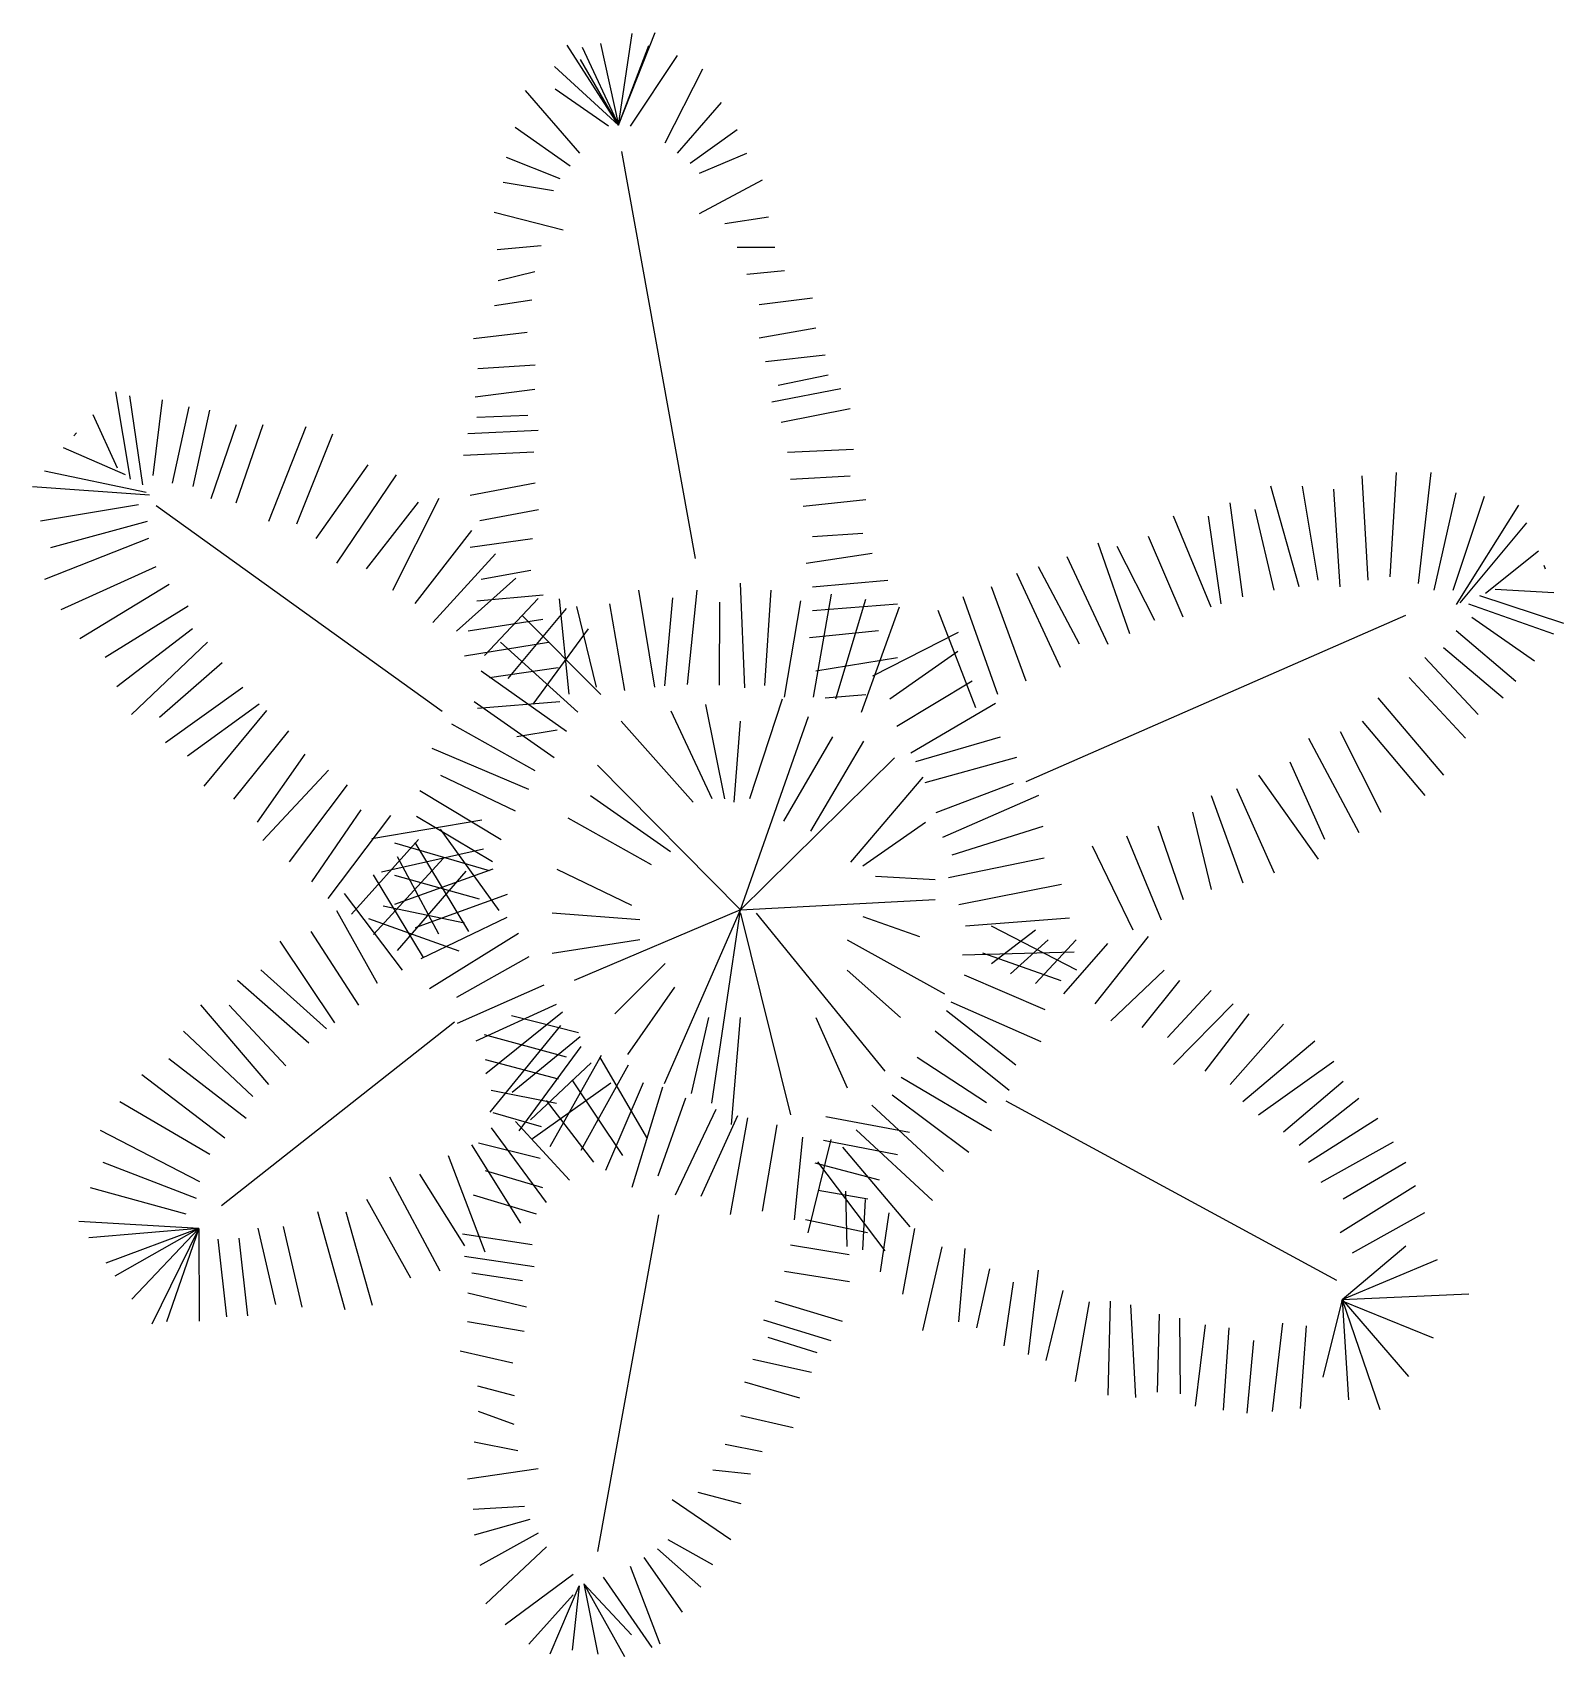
# Model space of a CAD drawing. Extents: x 373.52 to 374.64, y 87.09 to 88.28.
import ezdxf

# ---------------------------------------------------------------- set-up
doc = ezdxf.new("R2010")
doc.units = 0
doc.header["$LTSCALE"] = 0.5
doc.layers.get('0').update_dxf_attribs({"linetype": 'CONTINUOUS'})

msp = doc.modelspace()

# ---------------------------------------------------------------- linework, layer by layer
for p, q in [((373.9332, 88.2689), (373.9462, 88.2091)), ((373.9462, 88.2091), (373.9732, 88.2769)), ((373.9462, 88.2091), (373.9564, 88.2761)), ((373.9462, 88.2091), (373.9088, 88.2677)), ((373.9462, 88.2091), (373.9184, 88.2572)), ((373.9196, 88.2661), (373.9462, 88.2091)), ((373.9462, 88.2091), (373.9685, 88.2674)), ((373.9551, 88.2083), (373.9896, 88.26)), ((373.9462, 88.2091), (373.8994, 88.2521)), ((373.9804, 88.196), (374.008, 88.2502)), ((373.918, 88.1884), (373.8782, 88.2344)), ((373.939, 88.2083), (373.8999, 88.2354)), ((373.9896, 88.1886), (374.0218, 88.2255)), ((373.9108, 88.179), (373.8707, 88.2072)), ((373.9988, 88.1812), (374.0333, 88.2059)), ((373.9036, 88.1696), (373.8643, 88.1853)), ((374.0026, 87.8916), (373.9487, 88.1897)), ((374.0057, 88.1738), (374.0402, 88.1886)), ((373.8988, 88.1608), (373.8617, 88.1669)), ((374.0057, 88.1442), (374.0517, 88.1689)), ((373.9058, 88.1321), (373.8552, 88.145)), ((374.0241, 88.1369), (374.0563, 88.1418)), ((373.8897, 88.1205), (373.8573, 88.1176)), ((374.0333, 88.1196), (374.0609, 88.1196)), ((373.8849, 88.1016), (373.8581, 88.095)), ((374.0402, 88.0999), (374.0678, 88.1024)), ((373.8829, 88.0808), (373.8555, 88.0766)), ((374.0494, 88.0777), (374.0885, 88.0826)), ((373.8793, 88.0571), (373.8402, 88.0525)), ((374.0494, 88.0531), (374.0908, 88.0605)), ((373.8852, 88.0331), (373.8432, 88.0304)), ((374.054, 88.0358), (374.0977, 88.0407)), ((374.0632, 88.0186), (374.1, 88.026)), ((373.5889, 87.9496), (373.578, 88.0136)), ((373.5979, 87.9455), (373.5884, 88.0108)), ((373.6055, 87.9522), (373.6123, 88.0078)), ((373.8849, 88.0153), (373.8413, 88.0096)), ((374.0586, 88.0062), (374.1092, 88.0161)), ((373.5794, 87.9577), (373.5614, 87.9968)), ((373.6196, 87.9467), (373.6318, 88.0026)), ((373.6348, 87.9443), (373.647, 88.0002)), ((373.88, 87.9963), (373.8426, 87.9947)), ((374.0655, 87.9915), (374.1161, 88.0013)), ((373.5493, 87.9836), (373.5473, 87.9813)), ((373.6478, 87.9355), (373.6665, 87.9897)), ((373.6663, 87.9324), (373.6861, 87.9897)), ((373.6901, 87.9189), (373.7175, 87.9881)), ((373.7107, 87.9168), (373.7371, 87.9829)), ((373.8875, 87.9854), (373.836, 87.9829)), ((373.5852, 87.9527), (373.5398, 87.9726)), ((374.0701, 87.9693), (374.1184, 87.9717)), ((373.7248, 87.9061), (373.763, 87.9601)), ((373.8843, 87.9695), (373.8328, 87.9669)), ((373.6002, 87.9398), (373.5257, 87.9554)), ((373.7399, 87.8881), (373.7837, 87.9529)), ((373.8852, 87.9468), (373.8377, 87.9376)), ((374.0724, 87.9496), (374.1161, 87.952)), ((374.4956, 87.8756), (374.491, 87.952)), ((374.5117, 87.8781), (374.5163, 87.9545)), ((374.5324, 87.8732), (374.5416, 87.9545)), ((373.6026, 87.9378), (373.517, 87.9441)), ((373.7811, 87.8682), (373.815, 87.9357)), ((374.0816, 87.9299), (374.1276, 87.9348)), ((374.445, 87.8707), (374.4243, 87.9446)), ((374.4588, 87.8756), (374.4473, 87.9446)), ((374.4749, 87.8707), (374.4703, 87.9422)), ((374.5439, 87.8682), (374.56, 87.9397)), ((374.5577, 87.8682), (374.5807, 87.9372)), ((373.5946, 87.9308), (373.5229, 87.9188)), ((373.8171, 87.7794), (373.6076, 87.9301)), ((373.7616, 87.884), (373.7998, 87.9328)), ((373.8876, 87.9271), (373.8446, 87.9191)), ((374.4036, 87.8633), (374.3944, 87.9323)), ((374.4266, 87.8682), (374.4128, 87.9274)), ((374.5602, 87.8579), (374.6058, 87.9305)), ((373.601, 87.9186), (373.5303, 87.8994)), ((373.7973, 87.8586), (373.8389, 87.9119)), ((374.3806, 87.8559), (374.353, 87.9225)), ((374.3783, 87.9225), (374.3875, 87.8584)), ((374.563, 87.859), (374.6117, 87.9176)), ((373.6021, 87.9061), (373.5259, 87.8762)), ((373.8834, 87.9058), (373.8376, 87.8996)), ((374.0885, 87.9077), (374.1253, 87.9101)), ((374.3208, 87.8362), (374.2978, 87.9027)), ((374.3392, 87.8461), (374.3116, 87.9003)), ((374.3599, 87.8486), (374.3346, 87.9077)), ((373.8103, 87.8447), (373.8561, 87.895)), ((374.0839, 87.888), (374.1322, 87.8954)), ((374.2748, 87.8929), (374.3047, 87.8288)), ((374.5814, 87.8662), (374.6203, 87.8971)), ((373.6074, 87.8855), (373.5378, 87.8538)), ((373.8276, 87.8382), (373.8712, 87.877)), ((373.882, 87.8826), (373.8457, 87.8762)), ((374.0885, 87.8707), (374.1437, 87.8756)), ((374.2702, 87.8116), (374.238, 87.8806)), ((374.284, 87.8288), (374.2541, 87.8855)), ((374.6255, 87.8836), (374.6245, 87.8864)), ((373.6171, 87.8725), (373.5517, 87.8326)), ((373.8912, 87.8646), (373.8425, 87.8602)), ((373.9728, 87.7973), (373.9613, 87.8684)), ((373.9968, 87.7992), (374.0039, 87.8684)), ((374.0389, 87.7968), (374.0358, 87.8735)), ((374.0534, 87.7984), (374.0582, 87.8682)), ((374.0892, 87.7899), (374.1024, 87.8653)), ((374.2449, 87.8017), (374.2196, 87.8707)), ((374.577, 87.8645), (374.6386, 87.8442)), ((374.5886, 87.8691), (374.6315, 87.8667)), ((373.6311, 87.8565), (373.5702, 87.819)), ((373.8482, 87.8205), (373.8875, 87.8621)), ((373.8655, 87.8036), (373.9081, 87.8548)), ((373.9101, 87.792), (373.903, 87.862)), ((373.9302, 87.7973), (373.9159, 87.8564)), ((373.9509, 87.7949), (373.94, 87.8583)), ((373.9859, 87.8626), (373.98, 87.7981)), ((374.0204, 87.7986), (374.0206, 87.8594)), ((374.0679, 87.7899), (374.08, 87.8604)), ((374.0885, 87.8535), (374.1506, 87.8584)), ((374.1054, 87.7886), (374.1276, 87.8618)), ((374.1244, 87.779), (374.1522, 87.856)), ((374.2081, 87.782), (374.1805, 87.8535)), ((374.2242, 87.7919), (374.1989, 87.8633)), ((374.5691, 87.8584), (374.6313, 87.8362)), ((373.6343, 87.8399), (373.5788, 87.7975)), ((373.8909, 87.8467), (373.8361, 87.8383)), ((373.9333, 87.7918), (373.8756, 87.85)), ((373.8839, 87.7848), (373.9243, 87.84)), ((374.245, 87.7281), (374.5232, 87.8499)), ((374.5715, 87.8486), (374.6174, 87.8165)), ((373.6451, 87.8301), (373.5895, 87.7771)), ((373.895, 87.83), (373.8336, 87.8199)), ((373.9164, 87.7788), (373.8598, 87.8302)), ((374.0862, 87.8337), (374.1368, 87.8387)), ((374.1327, 87.8056), (374.1954, 87.8376)), ((374.56, 87.8387), (374.6037, 87.8017)), ((374.0908, 87.8091), (374.1506, 87.819)), ((374.145, 87.7888), (374.1949, 87.8236)), ((374.5369, 87.819), (374.5761, 87.7771)), ((374.5508, 87.8264), (374.5945, 87.7894)), ((373.656, 87.815), (373.6101, 87.7751)), ((373.9083, 87.7647), (373.8458, 87.809)), ((373.902, 87.8114), (373.8517, 87.804)), ((374.5255, 87.8042), (374.5669, 87.7598)), ((373.6711, 87.7969), (373.6144, 87.7565)), ((374.1503, 87.7686), (374.2054, 87.8018)), ((373.6306, 87.7469), (373.683, 87.785)), ((373.6884, 87.7801), (373.6425, 87.7246)), ((373.8992, 87.7455), (373.8406, 87.7866)), ((373.9034, 87.7864), (373.843, 87.7816)), ((374.0241, 87.7155), (374.0103, 87.7845)), ((374.0425, 87.7157), (374.0665, 87.7886)), ((374.0977, 87.7894), (374.1276, 87.7919)), ((374.1604, 87.7491), (374.2226, 87.7856)), ((374.5025, 87.7894), (374.5508, 87.7327)), ((373.8853, 87.736), (373.8243, 87.7702)), ((374.0011, 87.713), (373.9482, 87.7722)), ((374.0149, 87.7155), (373.985, 87.7796)), ((374.031, 87.713), (374.0356, 87.7722)), ((374.0356, 87.6342), (374.0856, 87.7758)), ((374.491, 87.7722), (374.5369, 87.7179)), ((373.7046, 87.7652), (373.6642, 87.7152)), ((373.9014, 87.7656), (373.8718, 87.7608)), ((374.0674, 87.699), (374.1033, 87.7609)), ((374.0873, 87.6916), (374.126, 87.7576)), ((374.226, 87.7605), (374.1638, 87.7426)), ((374.4519, 87.7598), (374.4887, 87.6908)), ((374.4749, 87.7647), (374.5048, 87.7056)), ((373.7165, 87.7481), (373.6815, 87.6983)), ((373.8805, 87.7222), (373.8098, 87.7523)), ((374.0356, 87.6342), (374.1484, 87.7455)), ((374.1709, 87.7274), (374.238, 87.7459)), ((373.7338, 87.7365), (373.6858, 87.685)), ((373.8709, 87.7063), (373.8161, 87.7326)), ((374.0356, 87.6342), (373.931, 87.74)), ((374.4151, 87.7327), (374.4588, 87.6711)), ((374.4381, 87.7426), (374.4634, 87.6859)), ((373.7052, 87.6693), (373.7478, 87.7257)), ((373.8603, 87.6853), (373.8008, 87.7213)), ((374.1164, 87.669), (374.1694, 87.7314)), ((374.1789, 87.7053), (374.2356, 87.727)), ((374.399, 87.7229), (374.4266, 87.6613)), ((373.9843, 87.6765), (373.9257, 87.7176)), ((374.1839, 87.6874), (374.2543, 87.718)), ((374.3806, 87.7179), (374.4036, 87.6539)), ((373.7575, 87.7074), (373.7215, 87.6545)), ((373.7792, 87.7033), (373.7333, 87.6425)), ((373.8463, 87.6999), (373.7656, 87.686)), ((373.7984, 87.7026), (373.8541, 87.6696)), ((373.9704, 87.667), (373.9094, 87.7013)), ((374.1253, 87.6662), (374.1713, 87.6982)), ((374.3668, 87.7056), (374.3806, 87.649)), ((373.7998, 87.6856), (373.7506, 87.6309)), ((373.859, 87.6337), (373.8158, 87.6932)), ((374.1907, 87.6744), (374.2575, 87.6953)), ((374.3185, 87.6884), (374.3438, 87.6268)), ((374.3415, 87.6957), (374.3599, 87.6416)), ((373.8473, 87.6786), (373.7727, 87.6617)), ((373.8517, 87.6627), (373.7825, 87.6829)), ((373.8367, 87.6182), (373.7974, 87.6834)), ((374.2932, 87.681), (374.3231, 87.6194)), ((373.8182, 87.6719), (373.7669, 87.6161)), ((373.8542, 87.6639), (373.7821, 87.6381)), ((373.8344, 87.6623), (373.7842, 87.6044)), ((373.8147, 87.6163), (373.7843, 87.6728)), ((373.956, 87.6373), (373.9013, 87.6636)), ((374.188, 87.6578), (374.2582, 87.6721)), ((373.7666, 87.6597), (373.8032, 87.5992)), ((373.8445, 87.6419), (373.7825, 87.6592)), ((374.1345, 87.6588), (374.1782, 87.6563)), ((374.1957, 87.6379), (374.2708, 87.653)), ((373.7881, 87.5899), (373.7456, 87.6461)), ((373.8647, 87.6454), (373.7974, 87.621)), ((374.0356, 87.6342), (374.1782, 87.6416)), ((373.7697, 87.5801), (373.74, 87.6333)), ((373.8296, 87.6038), (373.7634, 87.6275)), ((373.8334, 87.6242), (373.7739, 87.6367)), ((373.8644, 87.6285), (373.8014, 87.5982)), ((373.962, 87.6268), (373.8977, 87.6317)), ((374.0356, 87.6342), (373.9138, 87.5824)), ((373.9799, 87.5069), (374.0356, 87.6342)), ((374.0146, 87.4925), (374.0356, 87.6342)), ((374.0356, 87.6317), (374.0724, 87.4838)), ((374.0471, 87.6317), (374.1414, 87.5159)), ((374.1253, 87.6292), (374.1667, 87.6145)), ((374.2004, 87.6223), (374.2767, 87.6283)), ((373.7561, 87.5643), (373.7211, 87.6183)), ((373.873, 87.6167), (373.8078, 87.5761)), ((374.2193, 87.6223), (374.2819, 87.5901)), ((374.2196, 87.5947), (374.2518, 87.6194)), ((374.2955, 87.5652), (374.3346, 87.6145)), ((373.7384, 87.5512), (373.6985, 87.6112)), ((373.962, 87.612), (373.8977, 87.6022)), ((374.1138, 87.612), (374.1851, 87.5726)), ((374.1983, 87.6012), (374.2802, 87.6032)), ((374.2129, 87.6025), (374.2703, 87.5824)), ((374.2334, 87.5873), (374.261, 87.612)), ((374.2518, 87.58), (374.2817, 87.612)), ((374.2725, 87.5726), (374.3047, 87.6095)), ((373.6844, 87.5902), (373.7325, 87.5469)), ((373.8805, 87.5997), (373.8276, 87.5699)), ((373.9804, 87.5947), (373.9436, 87.5578)), ((374.1138, 87.5898), (374.1529, 87.5553)), ((374.307, 87.5528), (374.3461, 87.5898)), ((373.7195, 87.5363), (373.6673, 87.5823)), ((373.8917, 87.579), (373.828, 87.5509)), ((374.1996, 87.5864), (374.2587, 87.5611)), ((374.33, 87.5479), (374.3576, 87.5824)), ((373.9873, 87.5775), (373.9528, 87.5282)), ((374.1897, 87.5667), (374.2557, 87.5377)), ((374.3484, 87.5405), (374.3806, 87.575)), ((373.6902, 87.506), (373.6404, 87.5644)), ((373.7026, 87.5199), (373.6611, 87.5643)), ((373.842, 87.5382), (373.9009, 87.5649)), ((373.9052, 87.559), (373.849, 87.5139)), ((373.9171, 87.5439), (373.8679, 87.5565)), ((373.9999, 87.4994), (374.0126, 87.5553)), ((374.029, 87.4769), (374.0356, 87.5553)), ((374.0908, 87.5553), (374.1138, 87.5036)), ((374.2374, 87.5202), (374.1865, 87.5602)), ((374.353, 87.5208), (374.3967, 87.5652)), ((374.376, 87.5159), (374.4082, 87.5578)), ((373.6785, 87.4973), (373.6276, 87.5453)), ((373.8261, 87.5518), (373.6555, 87.4171)), ((373.9083, 87.5262), (373.8482, 87.5426)), ((373.9039, 87.5493), (373.8521, 87.4859)), ((374.1782, 87.5455), (374.2326, 87.502)), ((374.3944, 87.506), (374.4335, 87.5504)), ((373.9181, 87.5411), (373.8684, 87.5003)), ((373.9186, 87.5339), (373.8734, 87.4722)), ((374.4036, 87.4937), (374.4565, 87.5381)), ((373.6736, 87.4812), (373.6168, 87.5248)), ((373.9024, 87.5099), (373.8488, 87.5241)), ((373.9262, 87.522), (373.8819, 87.4803)), ((373.9335, 87.5273), (373.896, 87.4605)), ((373.9535, 87.5202), (373.9187, 87.4577)), ((373.9324, 87.5264), (373.9669, 87.4673)), ((374.165, 87.5261), (374.2158, 87.4928)), ((374.4151, 87.4838), (374.4703, 87.5233)), ((373.658, 87.4667), (373.5971, 87.5131)), ((373.9408, 87.5071), (373.8834, 87.4664)), ((373.9121, 87.5095), (373.9492, 87.4542)), ((373.9644, 87.5074), (373.9367, 87.4431)), ((374.1534, 87.5115), (374.2195, 87.4724)), ((374.4335, 87.4715), (374.4772, 87.5085)), ((373.9009, 87.4922), (373.8529, 87.5016)), ((373.8932, 87.4945), (373.928, 87.4491)), ((373.9786, 87.5041), (373.9561, 87.4307)), ((373.9955, 87.4962), (373.9751, 87.439)), ((374.1469, 87.4985), (374.2029, 87.4565)), ((374.445, 87.4617), (374.4887, 87.4962)), ((373.6469, 87.4548), (373.581, 87.4935)), ((373.8899, 87.4752), (373.8544, 87.4854)), ((374.0175, 87.4879), (373.9879, 87.4249)), ((374.0068, 87.4244), (374.0337, 87.4833)), ((374.1318, 87.4909), (374.1845, 87.4424)), ((374.23, 87.4941), (374.4723, 87.3627)), ((373.6395, 87.4348), (373.5669, 87.4724)), ((373.853, 87.4744), (373.8934, 87.4196)), ((373.8709, 87.479), (373.9103, 87.436)), ((374.0408, 87.4817), (374.028, 87.4108)), ((374.0622, 87.4766), (374.0515, 87.4133)), ((374.0982, 87.4826), (374.1595, 87.4712)), ((374.1203, 87.473), (374.1764, 87.421)), ((374.4519, 87.4493), (374.5025, 87.4814)), ((373.8386, 87.4619), (373.8745, 87.4046)), ((373.8888, 87.452), (373.8438, 87.463)), ((374.081, 87.4675), (374.0749, 87.407)), ((374.1018, 87.4659), (374.0851, 87.3975)), ((374.0964, 87.4654), (374.1508, 87.4547)), ((374.1104, 87.4601), (374.1598, 87.4017)), ((374.4611, 87.4346), (374.514, 87.4642)), ((373.6372, 87.4225), (373.5689, 87.449)), ((373.8215, 87.454), (373.8483, 87.3834)), ((374.0901, 87.4487), (374.1373, 87.4363)), ((374.092, 87.4494), (374.1415, 87.3842)), ((374.4772, 87.4223), (374.5232, 87.4493)), ((373.7785, 87.4385), (373.8153, 87.3695)), ((373.8005, 87.4404), (373.8335, 87.3878)), ((373.8908, 87.4303), (373.8488, 87.4428)), ((373.6295, 87.411), (373.5594, 87.4304)), ((373.8862, 87.411), (373.84, 87.4251)), ((374.0926, 87.4287), (374.1289, 87.4223)), ((374.1127, 87.428), (374.1136, 87.3875)), ((374.4749, 87.3976), (374.5301, 87.4321)), ((373.7257, 87.413), (373.7459, 87.3413)), ((373.7465, 87.4129), (373.7659, 87.3445)), ((373.7616, 87.4221), (373.794, 87.3644)), ((374.1271, 87.4219), (374.1251, 87.3849)), ((374.1444, 87.4121), (374.138, 87.3688)), ((374.4841, 87.3828), (374.5369, 87.4124)), ((373.6388, 87.4005), (373.551, 87.4058)), ((373.6388, 87.4005), (373.5584, 87.3937)), ((373.6388, 87.4005), (373.5707, 87.3751)), ((373.6388, 87.4005), (373.5773, 87.3657)), ((373.6388, 87.4005), (373.5897, 87.3488)), ((373.6388, 87.4005), (373.6044, 87.3304)), ((373.6388, 87.4005), (373.6151, 87.3321)), ((373.6388, 87.4005), (373.6392, 87.3326)), ((373.682, 87.4008), (373.695, 87.345)), ((373.7007, 87.4021), (373.7144, 87.343)), ((373.9756, 87.4107), (373.9308, 87.1639)), ((374.0834, 87.4073), (374.1286, 87.3976)), ((374.1631, 87.4006), (374.1543, 87.3524)), ((373.6528, 87.3927), (373.6591, 87.3358)), ((373.6681, 87.3934), (373.6745, 87.3366)), ((373.883, 87.3886), (373.8321, 87.3965)), ((374.0722, 87.3887), (374.1154, 87.3816)), ((374.4764, 87.3486), (374.5232, 87.3878)), ((373.8845, 87.3724), (373.8336, 87.3802)), ((374.1832, 87.3872), (374.1691, 87.3259)), ((374.2, 87.3859), (374.1955, 87.3323)), ((374.4764, 87.3486), (374.5462, 87.3779)), ((373.876, 87.3623), (373.8389, 87.3678)), ((374.0678, 87.3693), (374.1156, 87.3618)), ((374.2182, 87.371), (374.2085, 87.3279)), ((374.2537, 87.37), (374.2464, 87.3082)), ((373.8788, 87.343), (373.836, 87.3532)), ((374.2355, 87.3613), (374.2286, 87.3146)), ((374.2719, 87.3551), (374.2593, 87.3038)), ((374.4764, 87.3486), (374.5692, 87.3528)), ((374.0609, 87.3477), (374.1102, 87.3326)), ((374.2911, 87.3469), (374.2809, 87.2886)), ((374.3065, 87.3474), (374.3048, 87.2784)), ((374.3214, 87.3446), (374.325, 87.2768)), ((374.4764, 87.3486), (374.4623, 87.2917)), ((374.4756, 87.3478), (374.5431, 87.3205)), ((374.4764, 87.3486), (374.481, 87.2751)), ((374.4764, 87.3486), (374.504, 87.2681)), ((374.4764, 87.3486), (374.525, 87.2921)), ((373.8773, 87.3252), (373.8358, 87.3323)), ((374.0525, 87.3338), (374.1018, 87.3186)), ((374.3425, 87.3379), (374.3409, 87.2806)), ((374.3574, 87.335), (374.3577, 87.2794)), ((374.3761, 87.3299), (374.3687, 87.2705)), ((374.4328, 87.3312), (374.4251, 87.2665)), ((374.45, 87.3292), (374.4458, 87.2687)), ((374.0558, 87.321), (374.0916, 87.3098)), ((374.3934, 87.3279), (374.3892, 87.2674)), ((374.4114, 87.3186), (374.4065, 87.2654)), ((373.8689, 87.302), (373.8304, 87.3106)), ((374.0448, 87.3048), (374.0878, 87.2954)), ((373.87, 87.278), (373.8432, 87.285)), ((374.0385, 87.2882), (374.0789, 87.2765)), ((373.8698, 87.2571), (373.8438, 87.2665)), ((374.0359, 87.2636), (374.0743, 87.2547)), ((373.8726, 87.2378), (373.8406, 87.2441)), ((374.0244, 87.2426), (374.0516, 87.2372)), ((373.8874, 87.2246), (373.8357, 87.217)), ((374.0155, 87.2237), (374.0429, 87.2208)), ((373.9855, 87.2021), (374.0286, 87.1727)), ((374.0045, 87.2075), (374.036, 87.1992)), ((373.8774, 87.1968), (373.8399, 87.1946)), ((373.8813, 87.1875), (373.8405, 87.176)), ((373.8875, 87.1774), (373.8446, 87.1536)), ((373.8936, 87.1673), (373.8492, 87.1257)), ((373.9748, 87.166), (374.0065, 87.1379)), ((373.9824, 87.1727), (374.0151, 87.1543)), ((373.9549, 87.1533), (373.9767, 87.0964)), ((373.9648, 87.1596), (373.993, 87.1195)), ((373.9132, 87.1471), (373.8632, 87.1102)), ((373.8963, 87.089), (373.9175, 87.1389)), ((373.9175, 87.1389), (373.9124, 87.0916)), ((373.921, 87.1402), (373.9311, 87.0887)), ((373.921, 87.1402), (373.9508, 87.087)), ((373.921, 87.1402), (373.9559, 87.1029)), ((373.9351, 87.1452), (373.9707, 87.0937)), ((373.9131, 87.1322), (373.8805, 87.0961))]:
    msp.add_line(p, q)

doc.saveas('drawing.dxf')
